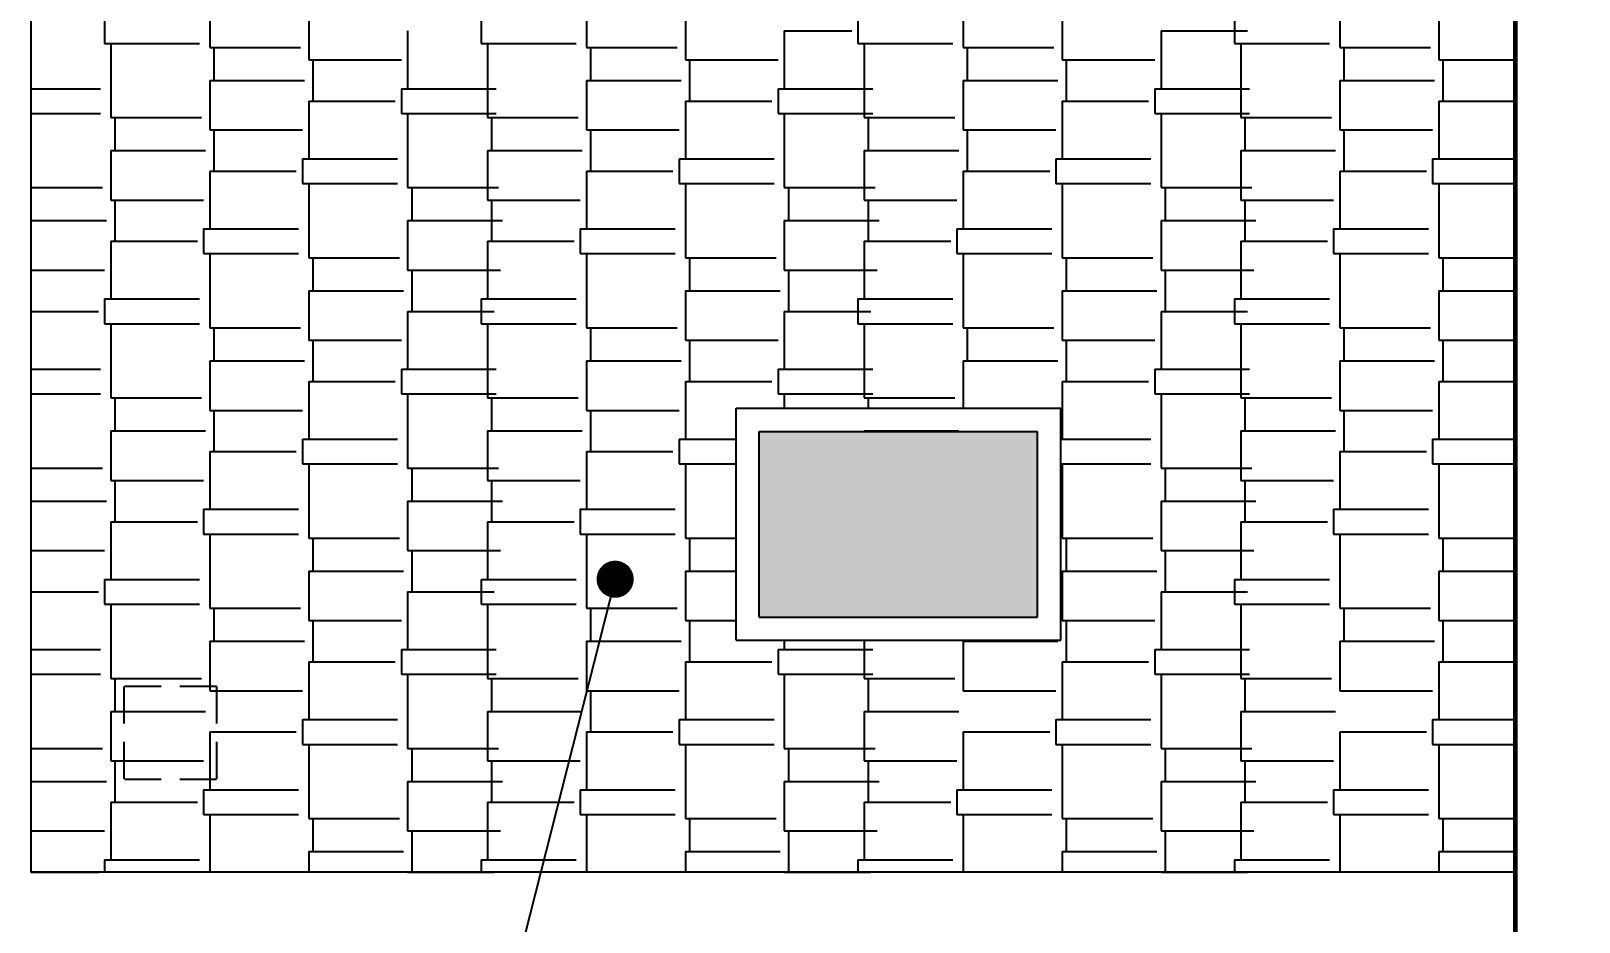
# Model space of a CAD drawing. Header units: centimetres. Extents: x 16433 to 114398, y -50094 to -12305.
# Drawn here: x 48964.3 to 49298, y -43597.4 to -43405.3 of the extents above; entities that cross this region are included whole.
import ezdxf

# ---------------------------------------------------------------- set-up
doc = ezdxf.new("R2010")
doc.units = ezdxf.units.CM
doc.header["$LTSCALE"] = 0.5
doc.linetypes.add('CACHE2', pattern=[4.7625, 3.175, -1.5875])
doc.layers.get('DEFPOINTS').update_dxf_attribs({"linetype": 'CONTINUOUS'})
for name, color, linetype in [('01_linteaux', 2, 'CONTINUOUS'), ('01_poch_BN', 9, 'CONTINUOUS'), ('01_poch_murs', 253, 'CONTINUOUS'), ('01_texte', 230, 'CONTINUOUS'), ('AA_COTES', 2, 'CONTINUOUS')]:
    doc.layers.add(name, color=color, linetype=linetype)
doc.layers.add('01_murs_coup', color=5, linetype='CONTINUOUS', lineweight=60)
doc.styles.add('STYLE2', font='ARIALN.TTF')
doc.dimstyles.new('JB50', dxfattribs={"dimscale": 0.1, "dimtxt": 150, "dimasz": 15, "dimexe": 0.1, "dimexo": 0.1, "dimgap": 0.09, "dimtad": 1, "dimdec": 1, "dimdsep": 46, "dimtxsty": 'STYLE2', "dimblk1": 'BOND_G', "dimblk2": 'BOND_D', "dimsah": 1, "dimcen": 1.5, "dimdle": 0.01, "dimse1": 1, "dimse2": 1, "dimclrd": 4, "dimclre": 2, "dimclrt": 6, "dimazin": 2, "dimtfac": 2.333333, "dimtdec": 1, "dimtix": 1, "dimtmove": 2, "dimatfit": 3, "dimldrblk": 'BOND_G', "dimfxl": 1, "dimtolj": 1, "dimtzin": 0, "dimarcsym": 0})

# ---------------------------------------------------------------- blocks, each defined once
blk = doc.blocks.new('BOND_G')
at = {"layer": 'AA_COTES', "color": 0}
for p, q in [((0, -5), (0, 15)), ((5, 0), (-5, 0)), ((1.77, 1.77), (-1.77, -1.77))]:
    blk.add_line(p, q, dxfattribs=at)
blk = doc.blocks.new('BOND_D')
at = {"layer": 'AA_COTES', "color": 0}
for p, q in [((0, 5), (0, -15)), ((5, 0), (-5, 0)), ((-1.77, -1.77), (1.77, 1.77))]:
    blk.add_line(p, q, dxfattribs=at)
blk = doc.blocks.new('*D4530')
at = {"layer": '01_linteaux', "color": 4, "lineweight": -2, "ltscale": 2, "transparency": 16777216}
blk.add_line((49399, -43228.17), (49399, -43585.17), dxfattribs=at)
at = {"layer": 'DEFPOINTS', "color": 0, "ltscale": 2}
for p in [(49362.93, -43226.67), (49284.26, -43586.67), (49399, -43586.67)]:
    blk.add_point(p, dxfattribs=at)
at = {"layer": '01_linteaux', "color": 4, "lineweight": -2, "ltscale": 2, "transparency": 16777216, "xscale": 1.5, "yscale": 1.5, "zscale": 1.5}
for name, p, rotation in [('BOND_G', (49399, -43226.67), 90), ('BOND_D', (49399, -43586.67), 270)]:
    blk.add_blockref(name, p, dxfattribs=dict(at, rotation=rotation))
at = {"layer": '01_linteaux', "color": 6, "ltscale": 2, "transparency": 16777216, "insert": (49391.33, -43406.67), "char_height": 15, "attachment_point": 5, "rotation": 90, "style": 'STYLE2'}
blk.add_mtext('\\A1;360', dxfattribs=at)

msp = doc.modelspace()

# ---------------------------------------------------------------- hatches: boundary and pattern name
at = {"layer": '01_poch_BN', "ltscale": 2}
h = msp.add_hatch(color=256, dxfattribs=at)
h.dxf.hatch_style = 1
h.paths.add_polyline_path([(49181.271, -43491.669), (49121.271, -43491.669), (49121.271, -43531.669), (49181.271, -43531.669)])

# ---------------------------------------------------------------- linework, layer by layer
at = {"layer": '01_linteaux'}
for p, q in [((48964.259, -43226.669), (48964.259, -43586.669)), ((49116.271, -43486.669), (49186.271, -43486.669)), ((49116.271, -43536.669), (49116.271, -43486.669)), ((49186.271, -43536.669), (49186.271, -43486.669)), ((49121.271, -43491.669), (49181.271, -43491.669)), ((49121.271, -43531.669), (49121.271, -43491.669)), ((49181.271, -43531.669), (49181.271, -43491.669)), ((49121.271, -43531.669), (49181.271, -43531.669)), ((49116.271, -43536.669), (49186.271, -43536.669)), ((49284.259, -43586.669), (48964.259, -43586.669))]:
    msp.add_line(p, q, dxfattribs=at)
at = {"layer": '01_linteaux', "linetype": 'CACHE2', "ltscale": 5}
for p, q in [((48984.259, -43546.669), (48984.259, -43566.669)), ((49004.259, -43546.669), (48984.259, -43546.669)), ((49004.259, -43546.669), (49004.259, -43566.669)), ((49004.259, -43566.669), (48984.259, -43566.669))]:
    msp.add_line(p, q, dxfattribs=at)
at = {"layer": '01_murs_coup', "ltscale": 2}
msp.add_line((49284.259, -43226.669), (49284.259, -44050.669), dxfattribs=at)
at = {"layer": '01_poch_murs', "linetype": 'Continuous', "ltscale": 2}
for p, q in [((49002.795, -43392.867), (49002.795, -43408.869)), ((49084.004, -43392.867), (49084.004, -43408.869)), ((49165.213, -43392.867), (49165.213, -43408.869)), ((49246.421, -43392.867), (49246.421, -43408.869)), ((48980.126, -43402.646), (48980.126, -43407.98)), ((49024.131, -43400.868), (49024.131, -43411.536)), ((49061.334, -43402.646), (49061.334, -43407.98)), ((49105.34, -43400.868), (49105.34, -43411.536)), ((49142.543, -43402.646), (49142.543, -43407.98)), ((49186.549, -43400.868), (49186.549, -43411.536)), ((49223.752, -43402.646), (49223.752, -43407.98)), ((49267.757, -43400.868), (49267.757, -43411.536)), ((49045.467, -43405.313), (49045.467, -43417.759)), ((49126.676, -43405.313), (49126.676, -43417.759)), ((49126.676, -43405.313), (49141.21, -43405.313)), ((49207.885, -43405.313), (49207.885, -43417.759)), ((49207.885, -43405.313), (49226.554, -43405.313)), ((49207.885, -43405.313), (49222.418, -43405.313)), ((48980.126, -43407.98), (49000.573, -43407.98)), ((48981.459, -43407.98), (48981.459, -43423.982)), ((49002.795, -43408.869), (49022.353, -43408.869)), ((49003.684, -43408.869), (49003.684, -43415.981)), ((49061.334, -43407.98), (49081.781, -43407.98)), ((49062.668, -43407.98), (49062.668, -43423.982)), ((49084.004, -43408.869), (49103.562, -43408.869)), ((49084.893, -43408.869), (49084.893, -43415.981)), ((49142.543, -43407.98), (49162.99, -43407.98)), ((49143.877, -43407.98), (49143.877, -43423.982)), ((49165.213, -43408.869), (49184.771, -43408.869)), ((49166.102, -43408.869), (49166.102, -43415.981)), ((49223.752, -43407.98), (49244.199, -43407.98)), ((49225.085, -43407.98), (49225.085, -43423.982)), ((49246.421, -43408.869), (49265.979, -43408.869)), ((49247.31, -43408.869), (49247.31, -43415.981)), ((49024.131, -43411.536), (49044.134, -43411.536)), ((49025.02, -43411.536), (49025.02, -43420.426)), ((49105.34, -43411.536), (49125.342, -43411.536)), ((49106.229, -43411.536), (49106.229, -43420.426)), ((49186.549, -43411.536), (49206.551, -43411.536)), ((49187.438, -43411.536), (49187.438, -43420.426)), ((49267.757, -43411.536), (49284.259, -43411.536)), ((49268.646, -43411.536), (49268.646, -43420.426)), ((49002.795, -43415.981), (49002.795, -43426.649)), ((49002.795, -43415.981), (49023.242, -43415.981)), ((49084.004, -43415.981), (49084.004, -43426.649)), ((49084.004, -43415.981), (49104.451, -43415.981)), ((49165.213, -43415.981), (49165.213, -43426.649)), ((49165.213, -43415.981), (49185.66, -43415.981)), ((49246.421, -43415.981), (49246.421, -43426.649)), ((49246.421, -43415.981), (49266.868, -43415.981)), ((48964.259, -43417.759), (48979.237, -43417.759)), ((49024.131, -43420.426), (49024.131, -43432.872)), ((49024.131, -43420.426), (49042.8, -43420.426)), ((49044.134, -43417.759), (49044.134, -43423.093)), ((49044.134, -43417.759), (49064.581, -43417.759)), ((49045.467, -43417.759), (49060.445, -43417.759)), ((49105.34, -43420.426), (49105.34, -43432.872)), ((49105.34, -43420.426), (49124.009, -43420.426)), ((49125.342, -43417.759), (49125.342, -43423.093)), ((49125.342, -43417.759), (49145.789, -43417.759)), ((49126.676, -43417.759), (49141.654, -43417.759)), ((49186.549, -43420.426), (49186.549, -43432.872)), ((49186.549, -43420.426), (49205.218, -43420.426)), ((49206.551, -43417.759), (49206.551, -43423.093)), ((49206.551, -43417.759), (49226.998, -43417.759)), ((49207.885, -43417.759), (49222.863, -43417.759)), ((49267.757, -43420.426), (49267.757, -43432.872)), ((49267.757, -43420.426), (49284.259, -43420.426)), ((48964.259, -43423.093), (48979.237, -43423.093)), ((48981.459, -43423.982), (49001.017, -43423.982)), ((48982.348, -43423.982), (48982.348, -43431.094)), ((49044.134, -43423.093), (49064.581, -43423.093)), ((49045.467, -43423.093), (49045.467, -43439.095)), ((49045.467, -43423.093), (49060.445, -43423.093)), ((49062.668, -43423.982), (49082.226, -43423.982)), ((49063.557, -43423.982), (49063.557, -43431.094)), ((49125.342, -43423.093), (49145.789, -43423.093)), ((49126.676, -43423.093), (49126.676, -43439.095)), ((49126.676, -43423.093), (49141.654, -43423.093)), ((49143.877, -43423.982), (49163.435, -43423.982)), ((49144.766, -43423.982), (49144.766, -43431.094)), ((49206.551, -43423.093), (49226.998, -43423.093)), ((49207.885, -43423.093), (49207.885, -43439.095)), ((49207.885, -43423.093), (49222.863, -43423.093)), ((49225.085, -43423.982), (49244.643, -43423.982)), ((49225.974, -43423.982), (49225.974, -43431.094)), ((49002.795, -43426.649), (49022.798, -43426.649)), ((49003.684, -43426.649), (49003.684, -43435.539)), ((49084.004, -43426.649), (49104.006, -43426.649)), ((49084.893, -43426.649), (49084.893, -43435.539)), ((49165.213, -43426.649), (49185.215, -43426.649)), ((49166.102, -43426.649), (49166.102, -43435.539)), ((49246.421, -43426.649), (49266.424, -43426.649)), ((49247.31, -43426.649), (49247.31, -43435.539)), ((48981.459, -43431.094), (48981.459, -43441.762)), ((48981.459, -43431.094), (49001.906, -43431.094)), ((49022.798, -43432.872), (49022.798, -43438.206)), ((49022.798, -43432.872), (49043.245, -43432.872)), ((49062.668, -43431.094), (49062.668, -43441.762)), ((49062.668, -43431.094), (49083.115, -43431.094)), ((49104.006, -43432.872), (49104.006, -43438.206)), ((49104.006, -43432.872), (49124.453, -43432.872)), ((49143.877, -43431.094), (49143.877, -43441.762)), ((49143.877, -43431.094), (49164.324, -43431.094)), ((49185.215, -43432.872), (49185.215, -43438.206)), ((49185.215, -43432.872), (49205.662, -43432.872)), ((49225.085, -43431.094), (49225.085, -43441.762)), ((49225.085, -43431.094), (49245.532, -43431.094)), ((49266.424, -43432.872), (49266.424, -43438.206)), ((49266.424, -43432.872), (49284.259, -43432.872)), ((49002.795, -43435.539), (49002.795, -43447.985)), ((49002.795, -43435.539), (49021.464, -43435.539)), ((49084.004, -43435.539), (49084.004, -43447.985)), ((49084.004, -43435.539), (49102.673, -43435.539)), ((49165.213, -43435.539), (49165.213, -43447.985)), ((49165.213, -43435.539), (49183.882, -43435.539)), ((49246.421, -43435.539), (49246.421, -43447.985)), ((49246.421, -43435.539), (49265.09, -43435.539)), ((48964.259, -43439.095), (48979.681, -43439.095)), ((49022.798, -43438.206), (49043.245, -43438.206)), ((49024.131, -43438.206), (49024.131, -43454.208)), ((49045.467, -43439.095), (49065.025, -43439.095)), ((49045.467, -43439.095), (49060.89, -43439.095)), ((49046.356, -43439.095), (49046.356, -43446.207)), ((49104.006, -43438.206), (49124.453, -43438.206)), ((49105.34, -43438.206), (49105.34, -43454.208)), ((49126.676, -43439.095), (49146.234, -43439.095)), ((49126.676, -43439.095), (49142.099, -43439.095)), ((49127.565, -43439.095), (49127.565, -43446.207)), ((49185.215, -43438.206), (49205.662, -43438.206)), ((49186.549, -43438.206), (49186.549, -43454.208)), ((49207.885, -43439.095), (49227.443, -43439.095)), ((49207.885, -43439.095), (49223.307, -43439.095)), ((49208.774, -43439.095), (49208.774, -43446.207)), ((49266.424, -43438.206), (49284.259, -43438.206)), ((49267.757, -43438.206), (49267.757, -43454.208)), ((48981.459, -43441.762), (49001.462, -43441.762)), ((48982.348, -43441.762), (48982.348, -43450.652)), ((49062.668, -43441.762), (49082.67, -43441.762)), ((49063.557, -43441.762), (49063.557, -43450.652)), ((49143.877, -43441.762), (49163.879, -43441.762)), ((49144.766, -43441.762), (49144.766, -43450.652)), ((49225.085, -43441.762), (49245.088, -43441.762)), ((49225.974, -43441.762), (49225.974, -43450.652)), ((48964.259, -43446.207), (48980.57, -43446.207)), ((49045.467, -43446.207), (49045.467, -43456.875)), ((49045.467, -43446.207), (49065.914, -43446.207)), ((49045.467, -43446.207), (49061.779, -43446.207)), ((49126.676, -43446.207), (49126.676, -43456.875)), ((49126.676, -43446.207), (49147.123, -43446.207)), ((49126.676, -43446.207), (49142.988, -43446.207)), ((49207.885, -43446.207), (49207.885, -43456.875)), ((49207.885, -43446.207), (49228.332, -43446.207)), ((49207.885, -43446.207), (49224.196, -43446.207)), ((48981.459, -43450.652), (48981.459, -43463.098)), ((48981.459, -43450.652), (49000.128, -43450.652)), ((49001.462, -43447.985), (49001.462, -43453.319)), ((49001.462, -43447.985), (49021.909, -43447.985)), ((49062.668, -43450.652), (49062.668, -43463.098)), ((49062.668, -43450.652), (49081.337, -43450.652)), ((49082.67, -43447.985), (49082.67, -43453.319)), ((49082.67, -43447.985), (49103.117, -43447.985)), ((49143.877, -43450.652), (49143.877, -43463.098)), ((49143.877, -43450.652), (49162.546, -43450.652)), ((49163.879, -43447.985), (49163.879, -43453.319)), ((49163.879, -43447.985), (49184.326, -43447.985)), ((49225.085, -43450.652), (49225.085, -43463.098)), ((49225.085, -43450.652), (49243.754, -43450.652)), ((49245.088, -43447.985), (49245.088, -43453.319)), ((49245.088, -43447.985), (49265.535, -43447.985)), ((49001.462, -43453.319), (49021.909, -43453.319)), ((49002.795, -43453.319), (49002.795, -43469.321)), ((49024.131, -43454.208), (49043.689, -43454.208)), ((49025.02, -43454.208), (49025.02, -43461.32)), ((49082.67, -43453.319), (49103.117, -43453.319)), ((49084.004, -43453.319), (49084.004, -43469.321)), ((49105.34, -43454.208), (49124.898, -43454.208)), ((49106.229, -43454.208), (49106.229, -43461.32)), ((49163.879, -43453.319), (49184.326, -43453.319)), ((49165.213, -43453.319), (49165.213, -43469.321)), ((49186.549, -43454.208), (49206.107, -43454.208)), ((49187.438, -43454.208), (49187.438, -43461.32)), ((49245.088, -43453.319), (49265.535, -43453.319)), ((49246.421, -43453.319), (49246.421, -43469.321)), ((49267.757, -43454.208), (49284.259, -43454.208)), ((49268.646, -43454.208), (49268.646, -43461.32)), ((48964.259, -43456.875), (48980.126, -43456.875)), ((49045.467, -43456.875), (49065.47, -43456.875)), ((49045.467, -43456.875), (49061.334, -43456.875)), ((49046.356, -43456.875), (49046.356, -43465.765)), ((49126.676, -43456.875), (49146.678, -43456.875)), ((49126.676, -43456.875), (49142.543, -43456.875)), ((49127.565, -43456.875), (49127.565, -43465.765)), ((49207.885, -43456.875), (49227.887, -43456.875)), ((49207.885, -43456.875), (49223.752, -43456.875)), ((49208.774, -43456.875), (49208.774, -43465.765)), ((48980.126, -43463.098), (48980.126, -43468.432)), ((48980.126, -43463.098), (49000.573, -43463.098)), ((49024.131, -43461.32), (49024.131, -43471.988)), ((49024.131, -43461.32), (49044.578, -43461.32)), ((49061.334, -43463.098), (49061.334, -43468.432)), ((49061.334, -43463.098), (49081.781, -43463.098)), ((49105.34, -43461.32), (49105.34, -43471.988)), ((49105.34, -43461.32), (49125.787, -43461.32)), ((49142.543, -43463.098), (49142.543, -43468.432)), ((49142.543, -43463.098), (49162.99, -43463.098)), ((49186.549, -43461.32), (49186.549, -43471.988)), ((49186.549, -43461.32), (49206.996, -43461.32)), ((49223.752, -43463.098), (49223.752, -43468.432)), ((49223.752, -43463.098), (49244.199, -43463.098)), ((49267.757, -43461.32), (49267.757, -43471.988)), ((49267.757, -43461.32), (49284.259, -43461.32)), ((48964.259, -43465.765), (48978.792, -43465.765)), ((49045.467, -43465.765), (49045.467, -43478.211)), ((49045.467, -43465.765), (49064.136, -43465.765)), ((49045.467, -43465.765), (49060.001, -43465.765)), ((49126.676, -43465.765), (49126.676, -43478.211)), ((49126.676, -43465.765), (49145.345, -43465.765)), ((49126.676, -43465.765), (49141.21, -43465.765)), ((49207.885, -43465.765), (49207.885, -43478.211)), ((49207.885, -43465.765), (49226.554, -43465.765)), ((49207.885, -43465.765), (49222.418, -43465.765)), ((48980.126, -43468.432), (49000.573, -43468.432)), ((48981.459, -43468.432), (48981.459, -43484.434)), ((49002.795, -43469.321), (49022.353, -43469.321)), ((49003.684, -43469.321), (49003.684, -43476.433)), ((49061.334, -43468.432), (49081.781, -43468.432)), ((49062.668, -43468.432), (49062.668, -43484.434)), ((49084.004, -43469.321), (49103.562, -43469.321)), ((49084.893, -43469.321), (49084.893, -43476.433)), ((49142.543, -43468.432), (49162.99, -43468.432)), ((49143.877, -43468.432), (49143.877, -43484.434)), ((49165.213, -43469.321), (49184.771, -43469.321)), ((49166.102, -43469.321), (49166.102, -43476.433)), ((49223.752, -43468.432), (49244.199, -43468.432)), ((49225.085, -43468.432), (49225.085, -43484.434)), ((49246.421, -43469.321), (49265.979, -43469.321)), ((49247.31, -43469.321), (49247.31, -43476.433)), ((49024.131, -43471.988), (49044.134, -43471.988)), ((49025.02, -43471.988), (49025.02, -43480.878)), ((49105.34, -43471.988), (49125.342, -43471.988)), ((49106.229, -43471.988), (49106.229, -43480.878)), ((49186.549, -43471.988), (49206.551, -43471.988)), ((49187.438, -43471.988), (49187.438, -43480.878)), ((49267.757, -43471.988), (49284.259, -43471.988)), ((49268.646, -43471.988), (49268.646, -43480.878)), ((49002.795, -43476.433), (49002.795, -43487.101)), ((49002.795, -43476.433), (49023.242, -43476.433)), ((49084.004, -43476.433), (49084.004, -43487.101)), ((49084.004, -43476.433), (49104.451, -43476.433)), ((49165.213, -43476.433), (49165.213, -43486.669)), ((49165.213, -43476.433), (49185.66, -43476.433)), ((49246.421, -43476.433), (49246.421, -43487.101)), ((49246.421, -43476.433), (49266.868, -43476.433)), ((48964.259, -43478.211), (48979.237, -43478.211)), ((49024.131, -43480.878), (49024.131, -43493.324)), ((49024.131, -43480.878), (49042.8, -43480.878)), ((49044.134, -43478.211), (49044.134, -43483.545)), ((49044.134, -43478.211), (49064.581, -43478.211)), ((49045.467, -43478.211), (49060.445, -43478.211)), ((49105.34, -43480.878), (49105.34, -43493.324)), ((49105.34, -43480.878), (49124.009, -43480.878)), ((49125.342, -43478.211), (49125.342, -43483.545)), ((49125.342, -43478.211), (49145.789, -43478.211)), ((49126.676, -43478.211), (49141.654, -43478.211)), ((49186.549, -43480.878), (49186.549, -43493.324)), ((49186.549, -43480.878), (49205.218, -43480.878)), ((49206.551, -43478.211), (49206.551, -43483.545)), ((49206.551, -43478.211), (49226.998, -43478.211)), ((49207.885, -43478.211), (49222.863, -43478.211)), ((49267.757, -43480.878), (49267.757, -43493.324)), ((49267.757, -43480.878), (49284.259, -43480.878)), ((48964.259, -43483.545), (48979.237, -43483.545)), ((49044.134, -43483.545), (49064.581, -43483.545)), ((49045.467, -43483.545), (49045.467, -43499.547)), ((49045.467, -43483.545), (49060.445, -43483.545)), ((49125.342, -43483.545), (49145.789, -43483.545)), ((49126.676, -43483.545), (49126.676, -43486.669)), ((49126.676, -43483.545), (49141.654, -43483.545)), ((49206.551, -43483.545), (49226.998, -43483.545)), ((49207.885, -43483.545), (49207.885, -43499.547)), ((49207.885, -43483.545), (49222.863, -43483.545)), ((48981.459, -43484.434), (49001.017, -43484.434)), ((48982.348, -43484.434), (48982.348, -43491.546)), ((49002.795, -43487.101), (49022.798, -43487.101)), ((49003.684, -43487.101), (49003.684, -43495.991)), ((49062.668, -43484.434), (49082.226, -43484.434)), ((49063.557, -43484.434), (49063.557, -43491.546)), ((49084.004, -43487.101), (49104.006, -43487.101)), ((49084.893, -43487.101), (49084.893, -43495.991)), ((49143.877, -43484.434), (49163.435, -43484.434)), ((49144.766, -43484.434), (49144.766, -43486.669)), ((49225.085, -43484.434), (49244.643, -43484.434)), ((49225.974, -43484.434), (49225.974, -43491.546)), ((49246.421, -43487.101), (49266.424, -43487.101)), ((49247.31, -43487.101), (49247.31, -43495.991)), ((48981.459, -43491.546), (48981.459, -43502.214)), ((48981.459, -43491.546), (49001.906, -43491.546)), ((49022.798, -43493.324), (49022.798, -43498.658)), ((49022.798, -43493.324), (49043.245, -43493.324)), ((49062.668, -43491.546), (49062.668, -43502.214)), ((49062.668, -43491.546), (49083.115, -43491.546)), ((49104.006, -43493.324), (49104.006, -43498.658)), ((49104.006, -43493.324), (49116.271, -43493.324)), ((49143.877, -43491.546), (49164.324, -43491.546)), ((49186.271, -43493.324), (49205.662, -43493.324)), ((49225.085, -43491.546), (49225.085, -43502.214)), ((49225.085, -43491.546), (49245.532, -43491.546)), ((49266.424, -43493.324), (49266.424, -43498.658)), ((49266.424, -43493.324), (49284.259, -43493.324)), ((49002.795, -43495.991), (49002.795, -43508.437)), ((49002.795, -43495.991), (49021.464, -43495.991)), ((49084.004, -43495.991), (49084.004, -43508.437)), ((49084.004, -43495.991), (49102.673, -43495.991)), ((49246.421, -43495.991), (49246.421, -43508.437)), ((49246.421, -43495.991), (49265.09, -43495.991)), ((48964.259, -43499.547), (48979.681, -43499.547)), ((49022.798, -43498.658), (49043.245, -43498.658)), ((49024.131, -43498.658), (49024.131, -43514.66)), ((49045.467, -43499.547), (49065.025, -43499.547)), ((49045.467, -43499.547), (49060.89, -43499.547)), ((49046.356, -43499.547), (49046.356, -43506.659)), ((49104.006, -43498.658), (49116.271, -43498.658)), ((49105.34, -43498.658), (49105.34, -43514.66)), ((49186.271, -43498.658), (49205.662, -43498.658)), ((49186.549, -43498.658), (49186.549, -43514.66)), ((49207.885, -43499.547), (49227.443, -43499.547)), ((49207.885, -43499.547), (49223.307, -43499.547)), ((49208.774, -43499.547), (49208.774, -43506.659)), ((49266.424, -43498.658), (49284.259, -43498.658)), ((49267.757, -43498.658), (49267.757, -43514.66)), ((48981.459, -43502.214), (49001.462, -43502.214)), ((48982.348, -43502.214), (48982.348, -43511.104)), ((49062.668, -43502.214), (49082.67, -43502.214)), ((49063.557, -43502.214), (49063.557, -43511.104)), ((49225.085, -43502.214), (49245.088, -43502.214)), ((49225.974, -43502.214), (49225.974, -43511.104)), ((48964.259, -43506.659), (48980.57, -43506.659)), ((49045.467, -43506.659), (49045.467, -43517.327)), ((49045.467, -43506.659), (49065.914, -43506.659)), ((49045.467, -43506.659), (49061.779, -43506.659)), ((49207.885, -43506.659), (49207.885, -43517.327)), ((49207.885, -43506.659), (49228.332, -43506.659)), ((49207.885, -43506.659), (49224.196, -43506.659)), ((49001.462, -43508.437), (49001.462, -43513.771)), ((49001.462, -43508.437), (49021.909, -43508.437)), ((49082.67, -43508.437), (49082.67, -43513.771)), ((49082.67, -43508.437), (49103.117, -43508.437)), ((49245.088, -43508.437), (49245.088, -43513.771)), ((49245.088, -43508.437), (49265.535, -43508.437)), ((48981.459, -43511.104), (48981.459, -43523.55)), ((48981.459, -43511.104), (49000.128, -43511.104)), ((49001.462, -43513.771), (49021.909, -43513.771)), ((49002.795, -43513.771), (49002.795, -43529.773)), ((49062.668, -43511.104), (49062.668, -43523.55)), ((49062.668, -43511.104), (49081.337, -43511.104)), ((49082.67, -43513.771), (49103.117, -43513.771)), ((49084.004, -43513.771), (49084.004, -43529.773)), ((49225.085, -43511.104), (49225.085, -43523.55)), ((49225.085, -43511.104), (49243.754, -43511.104)), ((49245.088, -43513.771), (49265.535, -43513.771)), ((49246.421, -43513.771), (49246.421, -43529.773)), ((48964.259, -43517.327), (48980.126, -43517.327)), ((49024.131, -43514.66), (49043.689, -43514.66)), ((49025.02, -43514.66), (49025.02, -43521.772)), ((49045.467, -43517.327), (49065.47, -43517.327)), ((49045.467, -43517.327), (49061.334, -43517.327)), ((49046.356, -43517.327), (49046.356, -43526.217)), ((49105.34, -43514.66), (49116.271, -43514.66)), ((49106.229, -43514.66), (49106.229, -43521.772)), ((49186.549, -43514.66), (49206.107, -43514.66)), ((49187.438, -43514.66), (49187.438, -43521.772)), ((49207.885, -43517.327), (49227.887, -43517.327)), ((49207.885, -43517.327), (49223.752, -43517.327)), ((49208.774, -43517.327), (49208.774, -43526.217)), ((49267.757, -43514.66), (49284.259, -43514.66)), ((49268.646, -43514.66), (49268.646, -43521.772)), ((48980.126, -43523.55), (48980.126, -43528.884)), ((48980.126, -43523.55), (49000.573, -43523.55)), ((49024.131, -43521.772), (49024.131, -43532.44)), ((49024.131, -43521.772), (49044.578, -43521.772)), ((49061.334, -43523.55), (49061.334, -43528.884)), ((49061.334, -43523.55), (49081.781, -43523.55)), ((49105.34, -43521.772), (49105.34, -43532.44)), ((49105.34, -43521.772), (49116.271, -43521.772)), ((49186.549, -43521.772), (49186.549, -43532.44)), ((49186.549, -43521.772), (49206.996, -43521.772)), ((49223.752, -43523.55), (49223.752, -43528.884)), ((49223.752, -43523.55), (49244.199, -43523.55)), ((49267.757, -43521.772), (49267.757, -43532.44)), ((49267.757, -43521.772), (49284.259, -43521.772)), ((48964.259, -43526.217), (48978.792, -43526.217)), ((49045.467, -43526.217), (49045.467, -43538.663)), ((49045.467, -43526.217), (49064.136, -43526.217)), ((49045.467, -43526.217), (49060.001, -43526.217)), ((49207.885, -43526.217), (49207.885, -43538.663)), ((49207.885, -43526.217), (49226.554, -43526.217)), ((49207.885, -43526.217), (49222.418, -43526.217)), ((48980.126, -43528.884), (49000.573, -43528.884)), ((48981.459, -43528.884), (48981.459, -43544.886)), ((49002.795, -43529.773), (49022.353, -43529.773)), ((49003.684, -43529.773), (49003.684, -43536.885)), ((49061.334, -43528.884), (49081.781, -43528.884)), ((49062.668, -43528.884), (49062.668, -43544.886)), ((49084.004, -43529.773), (49103.562, -43529.773)), ((49084.893, -43529.773), (49084.893, -43536.885)), ((49223.752, -43528.884), (49244.199, -43528.884)), ((49225.085, -43528.884), (49225.085, -43544.886)), ((49246.421, -43529.773), (49265.979, -43529.773)), ((49247.31, -43529.773), (49247.31, -43536.885)), ((49024.131, -43532.44), (49044.134, -43532.44)), ((49025.02, -43532.44), (49025.02, -43541.33)), ((49105.34, -43532.44), (49116.271, -43532.44)), ((49106.229, -43532.44), (49106.229, -43541.33)), ((49186.549, -43532.44), (49206.551, -43532.44)), ((49187.438, -43532.44), (49187.438, -43541.33)), ((49267.757, -43532.44), (49284.259, -43532.44)), ((49268.646, -43532.44), (49268.646, -43541.33)), ((49002.795, -43536.885), (49002.795, -43547.553)), ((49002.795, -43536.885), (49023.242, -43536.885)), ((49084.004, -43536.885), (49084.004, -43547.553)), ((49084.004, -43536.885), (49104.451, -43536.885)), ((49126.676, -43536.669), (49126.676, -43538.663)), ((49143.877, -43536.669), (49143.877, -43544.886)), ((49165.213, -43536.885), (49165.213, -43547.553)), ((49165.213, -43536.885), (49185.66, -43536.885)), ((49166.102, -43536.669), (49166.102, -43536.885)), ((49246.421, -43536.885), (49246.421, -43547.553)), ((49246.421, -43536.885), (49266.868, -43536.885)), ((48964.259, -43538.663), (48979.237, -43538.663)), ((49044.134, -43538.663), (49044.134, -43543.997)), ((49044.134, -43538.663), (49064.581, -43538.663)), ((49045.467, -43538.663), (49060.445, -43538.663)), ((49125.342, -43538.663), (49125.342, -43543.997)), ((49125.342, -43538.663), (49145.789, -43538.663)), ((49126.676, -43538.663), (49141.654, -43538.663)), ((49206.551, -43538.663), (49206.551, -43543.997)), ((49206.551, -43538.663), (49226.998, -43538.663)), ((49207.885, -43538.663), (49222.863, -43538.663)), ((48964.259, -43543.997), (48979.237, -43543.997)), ((49024.131, -43541.33), (49024.131, -43553.776)), ((49024.131, -43541.33), (49042.8, -43541.33)), ((49044.134, -43543.997), (49064.581, -43543.997)), ((49045.467, -43543.997), (49045.467, -43559.999)), ((49045.467, -43543.997), (49060.445, -43543.997)), ((49105.34, -43541.33), (49105.34, -43553.776)), ((49105.34, -43541.33), (49124.009, -43541.33)), ((49125.342, -43543.997), (49145.789, -43543.997)), ((49126.676, -43543.997), (49126.676, -43559.999)), ((49126.676, -43543.997), (49141.654, -43543.997)), ((49186.549, -43541.33), (49186.549, -43553.776)), ((49186.549, -43541.33), (49205.218, -43541.33)), ((49206.551, -43543.997), (49226.998, -43543.997)), ((49207.885, -43543.997), (49207.885, -43559.999)), ((49207.885, -43543.997), (49222.863, -43543.997)), ((49267.757, -43541.33), (49267.757, -43553.776)), ((49267.757, -43541.33), (49284.259, -43541.33)), ((48981.459, -43544.886), (49001.017, -43544.886)), ((48982.348, -43544.886), (48982.348, -43551.998)), ((49002.795, -43547.553), (49022.798, -43547.553)), ((49062.668, -43544.886), (49082.226, -43544.886)), ((49063.557, -43544.886), (49063.557, -43551.998)), ((49084.004, -43547.553), (49104.006, -43547.553)), ((49084.893, -43547.553), (49084.893, -43556.443)), ((49143.877, -43544.886), (49163.435, -43544.886)), ((49144.766, -43544.886), (49144.766, -43551.998)), ((49165.213, -43547.553), (49185.215, -43547.553)), ((49225.085, -43544.886), (49244.643, -43544.886)), ((49225.974, -43544.886), (49225.974, -43551.998)), ((49246.421, -43547.553), (49266.424, -43547.553)), ((48981.459, -43551.998), (48981.459, -43562.666)), ((48981.459, -43551.998), (49001.906, -43551.998)), ((49022.798, -43553.776), (49022.798, -43559.11)), ((49022.798, -43553.776), (49043.245, -43553.776)), ((49062.668, -43551.998), (49062.668, -43562.666)), ((49062.668, -43551.998), (49083.115, -43551.998)), ((49104.006, -43553.776), (49104.006, -43559.11)), ((49104.006, -43553.776), (49124.453, -43553.776)), ((49143.877, -43551.998), (49143.877, -43562.666)), ((49143.877, -43551.998), (49164.324, -43551.998)), ((49185.215, -43553.776), (49185.215, -43559.11)), ((49185.215, -43553.776), (49205.662, -43553.776)), ((49225.085, -43551.998), (49225.085, -43562.666)), ((49225.085, -43551.998), (49245.532, -43551.998)), ((49266.424, -43553.776), (49266.424, -43559.11)), ((49266.424, -43553.776), (49284.259, -43553.776)), ((49002.795, -43556.443), (49002.795, -43568.889)), ((49002.795, -43556.443), (49021.464, -43556.443)), ((49084.004, -43556.443), (49084.004, -43568.889)), ((49084.004, -43556.443), (49102.673, -43556.443)), ((49165.213, -43556.443), (49165.213, -43568.889)), ((49165.213, -43556.443), (49183.882, -43556.443)), ((49246.421, -43556.443), (49246.421, -43568.889)), ((49246.421, -43556.443), (49265.09, -43556.443)), ((48964.259, -43559.999), (48979.681, -43559.999)), ((49022.798, -43559.11), (49043.245, -43559.11)), ((49024.131, -43559.11), (49024.131, -43575.112)), ((49045.467, -43559.999), (49065.025, -43559.999)), ((49045.467, -43559.999), (49060.89, -43559.999)), ((49046.356, -43559.999), (49046.356, -43567.111)), ((49104.006, -43559.11), (49124.453, -43559.11)), ((49105.34, -43559.11), (49105.34, -43575.112)), ((49126.676, -43559.999), (49146.234, -43559.999)), ((49126.676, -43559.999), (49142.099, -43559.999)), ((49127.565, -43559.999), (49127.565, -43567.111)), ((49185.215, -43559.11), (49205.662, -43559.11)), ((49186.549, -43559.11), (49186.549, -43575.112)), ((49207.885, -43559.999), (49227.443, -43559.999)), ((49207.885, -43559.999), (49223.307, -43559.999)), ((49208.774, -43559.999), (49208.774, -43567.111)), ((49266.424, -43559.11), (49284.259, -43559.11)), ((49267.757, -43559.11), (49267.757, -43575.112)), ((48981.459, -43562.666), (49001.462, -43562.666)), ((48982.348, -43562.666), (48982.348, -43571.556)), ((49062.668, -43562.666), (49082.67, -43562.666)), ((49063.557, -43562.666), (49063.557, -43571.556)), ((49143.877, -43562.666), (49163.879, -43562.666)), ((49144.766, -43562.666), (49144.766, -43571.556)), ((49225.085, -43562.666), (49245.088, -43562.666)), ((49225.974, -43562.666), (49225.974, -43571.556)), ((48964.259, -43567.111), (48980.57, -43567.111)), ((49045.467, -43567.111), (49045.467, -43577.779)), ((49045.467, -43567.111), (49065.914, -43567.111)), ((49045.467, -43567.111), (49061.779, -43567.111)), ((49126.676, -43567.111), (49126.676, -43577.779)), ((49126.676, -43567.111), (49147.123, -43567.111)), ((49126.676, -43567.111), (49142.988, -43567.111)), ((49207.885, -43567.111), (49207.885, -43577.779)), ((49207.885, -43567.111), (49228.332, -43567.111)), ((49207.885, -43567.111), (49224.196, -43567.111)), ((49001.462, -43568.889), (49001.462, -43574.223)), ((49001.462, -43568.889), (49021.909, -43568.889)), ((49082.67, -43568.889), (49082.67, -43574.223)), ((49082.67, -43568.889), (49103.117, -43568.889)), ((49163.879, -43568.889), (49163.879, -43574.223)), ((49163.879, -43568.889), (49184.326, -43568.889)), ((49245.088, -43568.889), (49245.088, -43574.223)), ((49245.088, -43568.889), (49265.535, -43568.889)), ((48981.459, -43571.556), (48981.459, -43584.002)), ((48981.459, -43571.556), (49000.128, -43571.556)), ((49001.462, -43574.223), (49021.909, -43574.223)), ((49002.795, -43574.223), (49002.795, -43586.669)), ((49062.668, -43571.556), (49062.668, -43584.002)), ((49062.668, -43571.556), (49081.337, -43571.556)), ((49082.67, -43574.223), (49103.117, -43574.223)), ((49084.004, -43574.223), (49084.004, -43586.669)), ((49143.877, -43571.556), (49143.877, -43584.002)), ((49143.877, -43571.556), (49162.546, -43571.556)), ((49163.879, -43574.223), (49184.326, -43574.223)), ((49165.213, -43574.223), (49165.213, -43586.669)), ((49225.085, -43571.556), (49225.085, -43584.002)), ((49225.085, -43571.556), (49243.754, -43571.556)), ((49245.088, -43574.223), (49265.535, -43574.223)), ((49246.421, -43574.223), (49246.421, -43586.669)), ((49024.131, -43575.112), (49043.689, -43575.112)), ((49025.02, -43575.112), (49025.02, -43582.224)), ((49105.34, -43575.112), (49124.898, -43575.112)), ((49106.229, -43575.112), (49106.229, -43582.224)), ((49186.549, -43575.112), (49206.107, -43575.112)), ((49187.438, -43575.112), (49187.438, -43582.224)), ((49267.757, -43575.112), (49284.259, -43575.112)), ((49268.646, -43575.112), (49268.646, -43582.224)), ((48964.259, -43577.779), (48980.126, -43577.779)), ((49045.467, -43577.779), (49065.47, -43577.779)), ((49045.467, -43577.779), (49061.334, -43577.779)), ((49046.356, -43577.779), (49046.356, -43586.669)), ((49126.676, -43577.779), (49146.678, -43577.779)), ((49126.676, -43577.779), (49142.543, -43577.779)), ((49127.565, -43577.779), (49127.565, -43586.669)), ((49207.885, -43577.779), (49227.887, -43577.779)), ((49207.885, -43577.779), (49223.752, -43577.779)), ((49208.774, -43577.779), (49208.774, -43586.669)), ((48980.126, -43584.002), (48980.126, -43586.669)), ((48980.126, -43584.002), (49000.573, -43584.002)), ((49024.131, -43582.224), (49024.131, -43586.669)), ((49024.131, -43582.224), (49044.578, -43582.224)), ((49061.334, -43584.002), (49061.334, -43586.669)), ((49061.334, -43584.002), (49081.781, -43584.002)), ((49105.34, -43582.224), (49105.34, -43586.669)), ((49105.34, -43582.224), (49125.787, -43582.224)), ((49142.543, -43584.002), (49142.543, -43586.669)), ((49142.543, -43584.002), (49162.99, -43584.002)), ((49186.549, -43582.224), (49186.549, -43586.669)), ((49186.549, -43582.224), (49206.996, -43582.224)), ((49223.752, -43584.002), (49223.752, -43586.669)), ((49223.752, -43584.002), (49244.199, -43584.002)), ((49267.757, -43582.224), (49267.757, -43586.669)), ((49267.757, -43582.224), (49284.259, -43582.224)), ((48964.259, -43586.669), (48978.792, -43586.669)), ((49045.467, -43586.669), (49064.136, -43586.669)), ((49045.467, -43586.669), (49060.001, -43586.669)), ((49126.676, -43586.669), (49145.345, -43586.669)), ((49126.676, -43586.669), (49141.21, -43586.669)), ((49207.885, -43586.669), (49226.554, -43586.669)), ((49207.885, -43586.669), (49222.418, -43586.669))]:
    msp.add_line(p, q, dxfattribs=at)
at = {"layer": '01_texte'}
msp.add_line((49090.202, -43523.514), (49050.408, -43680.391), dxfattribs=at)
at = {"layer": '01_texte', "const_width": 4}
msp.add_lwpolyline([(49088.202, -43523.514, 1), (49092.202, -43523.514, 1)], format="xyb", close=True, dxfattribs=at)

# ---------------------------------------------------------------- dimensions: what is measured, and where the dimension line sits
at = {"layer": '01_linteaux', "ltscale": 2}
dim = msp.add_linear_dim(base=(49399, -43586.669), p1=(49362.928, -43226.669), p2=(49284.259, -43586.669), angle=90, dimstyle='JB50', dxfattribs=at)
dim.commit()
dim.dimension.update_dxf_attribs({"geometry": '*D4530', "text_midpoint": (49391.333, -43406.669)})

doc.saveas('drawing.dxf')
